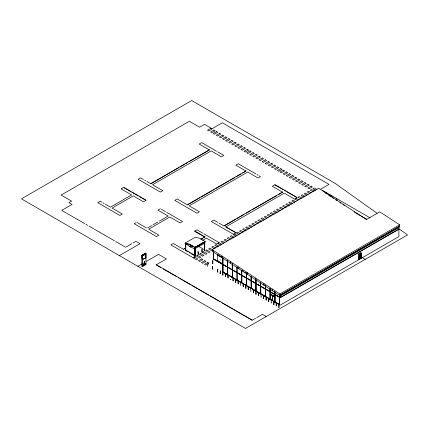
<?xml version="1.0" encoding="UTF-8"?>
<svg xmlns="http://www.w3.org/2000/svg" width="429" height="429" viewBox="0 0 429 429"><rect width="100%" height="100%" fill="white"/><g stroke="black" fill="none" stroke-linecap="round" stroke-linejoin="round"><path stroke-width="0.64" d="M222.426 267.755L222.426 271.809L279.547 304.788L279.547 295.431M222.426 265.9L222.426 264.119M270.211 291.79L270.179 299.378L270.447 299.222M270.157 291.822L270.098 299.329L272.463 300.407L270.426 299.233L270.426 294.251L270.302 299.308L272.34 300.482L272.554 295.334M274.801 301.855L274.935 294.401M274.785 294.492L274.935 301.877M359.025 258.95C358.236 247.855 360.494 257.85 358.285 259.352M359.127 259.009L359.105 253.78L359.105 258.762L360.998 257.952L360.977 252.724M360.751 257.813L360.751 253.453M360.875 257.883L360.853 252.89M361.057 252.579L361.057 257.893L361.529 258.167M286.438 291.575L280.062 295.254L280.062 297.731L398.975 229.124L398.975 226.657L327.07 268.168M144.868 261.717L144.734 261.518M144.905 263.985L145.002 263.562L144.825 263.98M144.031 262.972L143.817 263.46L144.219 262.982M144.621 262.65L144.305 262.934M213.486 252.08L213.583 250.52M221.873 257.582L221.97 256.022M230.352 261.524L230.255 263.079L230.77 262.784M238.733 267.004L238.637 268.581L239.151 268.286M247.12 272.501L247.024 274.083L247.538 273.788M255.4 279.579L255.496 277.992M263.889 283.494L263.792 285.087L264.302 284.786M272.27 288.99L272.174 290.583L272.688 290.288M144.487 261.733L144.257 261.878M197.866 254.408C198.895 255.732 197.442 247.158 198.321 254.37M202.204 249.522C203.743 256.344 199.619 249.265 202.172 249.453M207.797 266.141C206.778 266.956 208.725 264.253 207.797 263.535M212.435 263.234L212.891 263.202L212.435 263.234L212.602 260.462L212.891 260.591L212.891 263.202M212.43 269.085C213.39 261.829 211.744 270.463 212.891 269.085M217.524 272.029C218.484 264.773 216.838 273.407 217.991 272.029M220.072 273.498L220.308 270.753L220.538 273.498L220.072 273.498L220.538 273.498M223.085 272.361L222.855 275.102L222.619 272.361M225.633 273.831L225.402 276.576L225.166 273.831M227.719 277.912C228.485 277.649 227.761 278.968 227.719 275.3M232.818 280.888C233.692 280.974 232.502 280.845 232.813 278.244M233.269 280.888L233.279 278.244M235.365 282.357C236.245 282.443 235.049 282.314 235.36 279.713M235.816 282.357L235.827 279.713M237.918 283.832C238.792 283.912 237.596 283.789 237.907 281.188M238.363 283.832L238.374 281.188M240.465 285.301C241.345 285.392 240.16 285.301 240.454 282.657M243.012 286.77C243.892 286.867 242.707 286.77 243.002 284.127M243.463 286.77L243.468 284.127M245.56 288.245C246.439 288.336 245.254 288.245 245.554 285.601M246.01 288.245L246.015 285.601M248.107 289.714C248.981 289.795 247.79 289.672 248.101 287.071M248.557 289.714L248.563 287.071M250.654 291.184C251.528 291.27 250.338 291.141 250.649 288.54M253.662 290.009L253.426 292.755L253.196 290.009M256.21 291.484L255.974 294.23L255.743 291.484M258.757 292.953L258.526 295.699L258.29 292.953M260.848 297.002C261.073 296.546 261.706 298.852 260.837 294.423M263.851 295.897L263.62 298.638L263.385 295.897M266.398 297.367L266.168 300.112L265.937 297.367M268.945 298.836L268.715 301.582L268.484 298.836M271.037 302.885C271.369 302.418 271.804 304.746 271.031 300.311M273.579 304.392C274.378 304.134 273.563 305.502 273.579 301.78M276.137 305.898C277.016 305.99 275.826 305.893 276.126 303.249M276.582 305.898L276.592 303.249M278.646 307.336C279.552 307.234 278.373 308.086 278.646 304.729M144.369 263.856L144.439 263.551M144.283 262.854L144.294 263.159M144.514 264.178L144.611 263.787M359.17 256.151L359.159 256.644M359.239 256.596L359.239 256.124M222.737 271.986L222.737 264.511L213.283 259.057L213.551 258.971M201.748 252.096L202.204 252.129M222.63 274.935L223.085 274.968M225.177 276.405L225.633 276.442M253.201 292.589L253.662 292.621M255.754 294.058L256.21 294.09M258.301 295.527L258.757 295.565M263.395 298.471L263.851 298.504M265.942 299.941L266.398 299.978M268.49 301.415L268.945 301.448M144.493 261.481L144.23 261.604M61.331 194.938L189.345 121.268L199.619 127.198L204.51 124.372L212.071 128.738L222.345 122.807L328.989 184.379L320.999 188.991M68.935 202.649L71.605 201.104L61.331 195.174M121.332 188.765L123.799 187.344L145.989 200.155M201.18 142.905L199.206 144.042L209.481 149.973L204.343 152.939M150.922 183.548L209.481 149.737M115.578 204.188L110.441 207.153L105.303 204.188M115.787 204.07L120.919 201.104M121.128 200.987L131.606 194.938L121.332 189.001M160.832 178.062L150.922 183.784L146.927 181.478M161.401 177.735L177.429 168.479M177.633 168.361L178.775 167.701M179.917 167.042L184.69 164.291M185.827 163.631L187.543 162.639M188.889 161.862L192.884 159.556M193.452 159.229L198.799 156.145M199.002 156.022L204.14 153.056M136.25 222.624L134.277 223.761L156.467 236.577L158.934 235.151L149.233 229.547M160.371 208.698L157.91 210.119L168.179 216.05L163.047 219.015M187.494 204.665L246.058 170.855M147.587 227.944L151.582 225.633M152.928 224.855L157.7 222.104M159.416 221.112L162.838 219.139M192.632 201.936L187.494 204.901L177.22 198.97L174.759 200.391L196.949 213.202L199.415 211.781L189.141 205.85L247.699 172.04L257.974 177.971L260.441 176.55L259.304 175.89M192.841 201.818L198.182 198.734M198.75 198.402L199.893 197.742M201.035 197.083L203.523 195.645M204.091 195.318L208.092 193.012M208.66 192.68L211.717 190.916M212.859 190.256L214.21 189.479M215.921 188.492L219.342 186.513M219.551 186.395L228.888 181M230.03 180.346L234.802 177.59M236.148 176.812L240.921 174.056M242.632 173.069L246.058 171.091L235.784 165.16L238.251 163.733L255.888 173.922M148.659 229.22L169.825 216.999L180.1 222.93L182.566 221.509L166.634 212.312M126.217 246.922L131.928 243.629M133.065 242.97L135.923 241.318M377.037 213.261L335.033 183.301L191.699 100.547L21.45 198.836L119.38 255.614L140.031 243.693L136.433 241.618M141.908 255.255L145.608 253.121L145.978 253.335L145.978 264.602L142.278 266.736L141.908 266.527L141.908 255.255L142.278 255.469L142.278 266.736M141.908 255.325L145.608 253.121M145.978 253.335L142.171 255.534L142.171 259.202L142.004 255.437L144.648 253.914M142.278 255.539L145.978 253.405M142.541 255.748L145.876 254.011L145.876 257.679L142.707 259.513L142.541 255.748L145.876 254.011M142.541 259.416L145.876 257.679M196.455 230.1L194.482 231.236L204.756 237.167L203.614 237.827M137.875 266.291L142.46 263.642M146.477 261.325L158.526 254.37L166.436 258.939L156.161 264.87L160.725 267.503M143.951 263.358L144.123 262.88M144.23 264.007L144.332 264.318M144.868 263.776L145.141 263.588L145.018 263.921M142.278 265.862L145.978 263.722M185.103 243.093L195.211 237.258L199.726 238.299L205.126 241.414L205.126 241.892L195.018 247.726L189.677 244.643L185.103 243.586L185.103 243.093L189.613 244.133L195.018 247.254L195.018 247.726M185.505 250.397L185.913 250.397L185.505 250.397L185.505 243.516L185.913 243.441M185.811 244.407L186.974 243.736M183.591 249.147L185.307 248.16M200.751 239.243L204.756 236.931M224.072 225.777L282.631 191.972M184.164 249.056L185.307 248.396M201.33 239.146L202.472 238.486M229.209 223.053L224.072 226.019L218.935 223.053M229.413 222.93L234.55 219.964M234.754 219.846L235.896 219.187M237.039 218.527L239.323 217.213M239.891 216.881L244.096 214.457M246.01 213.347L250.783 210.596M251.925 209.937L255.92 207.631M256.124 207.513L266.811 201.34M267.38 201.013L276.721 195.619M278.636 194.514L282.631 192.208L272.356 186.277L274.823 184.851L283.36 189.779M189.21 246.616L191.532 245.275M189.875 246.332L191.618 245.324M190.46 247.324L192.777 245.983M202.515 240.358L206.397 238.116L216.672 244.047L219.139 242.626L203.775 233.757M195.286 247.41L195.098 255.936L194.895 247.42L205.126 241.414M203.909 242.331L195.2 247.361L195.286 248.643M194.895 247.42L204.799 241.94L204.59 250.456L204.386 243.232M195.2 248.595L204.569 243.281L204.488 241.999M194.932 249.249L185.752 243.951L185.752 250.016L194.932 255.319L194.975 249.228M204.553 243.699L204.51 249.791L198.766 246.477M194.895 255.818L195.302 255.818M204.386 250.338L204.799 250.338M212.258 249.651L318.65 188.224L366.425 219.541L379.783 211.829L399.608 224.823L399.608 226.491L279.858 295.629L212.258 251.314L212.258 249.651L279.858 293.962L279.858 295.629M212.768 250.338L211.947 250.809L208.66 248.911L209.894 248.203L212.634 249.78M217.578 255.126L222.983 257.942L222.715 264.033L217.578 261.068L217.578 255.126L221.578 257.132M213.385 251.373L213.551 258.901M213.385 258.998L221.745 263.631M219.267 261.733L218.114 261.068L218.275 261.631M218.114 261.722L222.898 264.296M272.667 300.531L272.667 295.543L272.544 300.6L279.51 304.574L274.823 301.941L274.823 294.584L279.51 297.217L222.951 264.387M270.109 299.206L222.839 271.927L222.951 264.505M227.574 267.058L227.461 260.735M222.839 264.57L227.676 267.117M227.676 267.235L232.405 269.846M223.005 271.948L222.898 264.537M232.298 269.787L232.25 263.797M232.405 277.316L232.405 269.964M227.574 274.533L227.461 267.24M227.676 274.592L227.563 260.8M237.028 272.512L236.974 266.897M237.13 272.576L232.287 270.029M237.13 272.694L241.854 275.3M241.752 275.241L241.699 270.002M241.854 275.418L246.578 278.03M246.477 273.069L246.477 277.971M237.028 279.987L236.974 272.662M237.178 280.137L237.076 272.721M246.578 278.148L251.308 280.759M241.854 282.775L241.806 275.45M251.206 280.7L251.094 276.238M251.308 280.877L256.033 283.489M246.477 285.446L246.364 278.153M246.578 285.623L246.53 278.18M255.931 283.43L255.818 279.338M256.033 283.607L260.757 286.218M251.206 288.175L251.094 280.882M251.356 288.32L251.153 276.201M260.655 286.159L260.542 282.438M260.757 286.336L265.487 288.942M256.033 290.964L255.877 279.3M265.379 288.883L265.331 285.505L265.487 296.418M265.487 289.066L270.211 291.672M260.757 293.688L260.607 282.405M260.811 293.779L260.709 286.363M270.055 288.604L270.109 291.613M265.379 296.359L265.267 289.071M265.535 296.509L265.433 289.092M270.179 294.16L274.64 296.734M274.833 294.342L274.785 291.704M279.858 293.962L399.608 224.823M287.596 290.905L315.412 274.844M316.575 274.179L320.629 271.836M321.788 271.166L322.946 270.495M324.104 269.825L325.847 268.822M327.005 268.152L331.059 265.814M332.218 265.143L365.251 246.074M366.409 245.404L367.567 244.734M368.731 244.063L375.681 240.052M376.844 239.382L378.582 238.379M379.74 237.709L383.794 235.365M385.537 234.363L395.023 228.882M396.139 228.239L398.932 226.625M280.105 297.753L280.105 295.281L325.911 268.833M398.975 227.584L280.062 296.187M280.062 297.731L398.89 229.124L398.89 236.599L280.062 305.201L279.547 304.788M274.935 301.995L274.887 294.551M358.204 254.322L359.127 253.791M359.759 253.523L360.875 252.901M255.545 318.291L252.118 320.27L241.436 314.098M256.687 317.632L262.392 314.339L266.195 316.532L407.55 234.92L398.836 228.743M359.212 258.821L360.918 257.813M358.204 259.545L361.079 257.904L361.079 256.837M144.471 264.178L144.712 263.728L144.67 264.119M322.345 190.267L370.136 217.862M316.956 189.554L314.216 187.972L312.982 188.685L315.723 190.267M354.123 211.942L366.881 219.305M314.344 191.061L311.604 189.479L310.371 190.192L313.111 191.774M311.261 192.841L308.521 191.259L307.287 191.972L310.028 193.549M308.178 194.621L305.437 193.039L304.209 193.747L306.944 195.329M305.099 196.396L302.359 194.814L301.126 195.527L303.866 197.109M302.016 198.177L299.276 196.595L298.042 197.308L300.783 198.89M274.823 184.615L297.013 197.426M201.673 142.621L216.468 151.158M217.605 151.818L223.863 155.432L221.402 156.853L211.127 150.922L152.563 184.733L162.838 190.664L160.371 192.09L138.181 179.274L140.648 177.853L143.501 179.499M257.025 174.576L258.167 175.236M284.497 190.438L285.634 191.093M286.77 191.752L297.013 197.662L294.551 199.088L284.277 193.157L225.713 226.968L229.708 229.274M298.933 199.957L296.192 198.375L294.959 199.088L297.699 200.67M295.849 201.737L293.109 200.155L291.881 200.869L294.616 202.45M292.771 203.518L290.031 201.936L288.797 202.649L291.538 204.231M289.688 205.298L286.947 203.716L285.714 204.424L288.454 206.006M286.604 207.073L283.864 205.491L282.631 206.204L285.371 207.786M283.521 208.853L280.781 207.271L279.547 207.985L282.287 209.567M362.387 257.673L365.261 259.336M280.443 210.634L277.702 209.052L276.469 209.765L279.209 211.347M277.359 212.414L274.619 210.832L273.386 211.545L276.126 213.127M274.276 214.194L271.536 212.612L270.302 213.326L273.042 214.908M271.192 215.975L268.452 214.393L267.219 215.101L269.959 216.683M268.109 217.75L265.374 216.168L264.141 216.881L266.881 218.463M265.031 219.53L262.291 217.948L261.057 218.661L263.797 220.243M261.947 221.31L259.207 219.728L257.974 220.442L260.714 222.024M258.864 223.091L256.124 221.509L254.89 222.222L257.631 223.804M255.781 224.871L253.046 223.289L251.812 224.002L254.553 225.584M252.702 226.651L249.962 225.069L248.729 225.777L251.469 227.359M249.619 228.426L246.879 226.844L245.645 227.558L248.386 229.14M246.536 230.207L243.795 228.625L242.562 229.338L245.302 230.92M243.452 231.987L240.712 230.405L239.484 231.118L242.219 232.7M240.374 233.767L237.634 232.186L236.4 232.899L239.141 234.481M225.713 226.727L235.988 232.657M144.643 180.159L145.785 180.818M217.793 222.394L213.798 220.088L211.331 221.509L233.521 234.32L235.988 232.899L230.85 229.933M237.291 235.548L234.55 233.966L233.317 234.679L236.057 236.261M234.207 237.328L231.467 235.746L230.234 236.454L232.974 238.036M231.124 239.103L228.384 237.527L227.156 238.234L229.89 239.816M228.046 240.883L225.305 239.302L224.072 240.015L226.812 241.597M224.962 242.664L222.222 241.082L220.989 241.795L223.729 243.377M124.367 187.907L130.625 191.522M131.762 192.181L138.025 195.796M139.162 196.45L145.989 200.391L143.522 201.818L133.247 195.887L112.087 208.103L122.362 214.033L119.895 215.46L97.705 202.649L100.166 201.222L101.882 202.209M161.513 209.352L165.492 211.653M196.949 229.815L202.638 233.097M221.879 244.444L219.139 242.862L217.905 243.575L220.645 245.157M194.895 231L205.169 236.931M218.795 246.225L216.055 244.643L214.822 245.356L217.562 246.938M215.717 248.005L212.977 246.423L211.744 247.131L214.484 248.713M204.799 241.94L204.59 250.456M220.426 262.403L222.158 263.401M214.184 259.266L215.32 259.926M216.463 260.585L217.605 261.24M218.071 261.631L213.449 258.96L213.449 252.032M218.173 261.69L222.796 264.361M227.526 267.085L222.898 264.42L222.898 258.279M232.25 269.814L227.627 267.144L227.627 260.762M236.974 272.544L232.352 269.873L232.352 263.867M237.076 272.603L241.699 275.273M241.806 275.332L255.877 283.456M260.607 286.186L255.979 283.515L255.979 279.37M265.331 288.915L260.709 286.245L260.709 283.102M274.785 294.374L265.433 288.974L265.433 286.138M270.098 291.859L274.721 294.525M274.721 296.686L270.098 294.015L274.785 296.648L274.555 301.764M232.534 277.338L232.352 269.991M222.898 271.889L232.298 277.257L232.287 263.899M232.352 277.349L236.974 280.019M237.076 280.078L241.752 282.716L241.806 270.726M241.806 282.808L251.153 288.202M251.255 288.261L255.931 290.9L255.818 283.612M260.709 293.72L265.331 296.391M265.433 296.45L270.109 299.088L270.055 291.763M103.024 202.869L104.161 203.528M137.312 222.667L146.445 227.944M183.591 249.388L173.316 243.458L170.855 244.879L193.045 257.69L195.511 256.269L191.516 253.963M185.805 250.665L188.09 251.984M189.232 252.643L190.374 253.303M69.45 202.944L72.018 204.424L61.744 210.355L66.313 212.993M156.161 264.629L252.118 320.034M66.881 213.326L77.563 219.492M77.772 219.61L82.91 222.576M83.113 222.694L84.824 223.686M85.966 224.34L87.682 225.332M89.028 226.11L93.801 228.866M94.369 229.193L98.933 231.832M99.142 231.95L104.279 234.915M104.483 235.033L114.393 240.755M115.739 241.532L125.649 247.254M163.213 268.94L171.981 274.002M172.19 274.12L176.185 276.426M178.099 277.536L179.242 278.196M180.384 278.855L182.094 279.842M182.668 280.169L188.213 283.376M188.787 283.703L191.071 285.022M192.208 285.682L193.35 286.341M193.559 286.459L198.697 289.425M198.9 289.543L204.242 292.626M204.815 292.959L208.81 295.265M210.156 296.042L220.066 301.764M221.981 302.869L232.668 309.041M233.81 309.695L236.299 311.132M236.867 311.465L240.862 313.771M145.608 264.387L145.978 264.602M119.38 255.614L245.544 328.453L266.195 316.532M325.799 192.637L327.525 193.64M328.678 194.31L332.132 196.321M336.164 198.665L337.317 199.335M242.256 270.442L243.281 271.112M244.825 272.125L245.849 272.801M324.801 192.626L327.016 194.085M328.673 195.174L330.888 196.632M331.992 197.361L333.655 198.455M335.869 199.914L336.974 200.643M339.741 202.467L340.846 203.196M343.061 204.649L344.718 205.743M279.445 294.841L279.445 297.136L274.887 294.433L274.887 291.774M279.445 297.254L279.445 304.611M279.107 304.729L279.107 307.336M274.823 291.811L274.823 294.466M274.045 301.78L274.045 304.392M272.565 295.608L272.565 300.59M272.463 295.425L272.442 300.659M270.157 288.674L270.157 291.704M270.098 288.706L270.098 291.736M260.542 286.341L260.542 293.693L255.979 290.991L255.979 283.633M251.255 276.271L251.255 280.791M251.255 280.909L251.206 288.293M246.466 273.203L246.466 278.094M246.428 273.101L246.428 278.003M246.428 278.121L246.428 285.473M237.017 267.004L237.017 272.64M228.18 275.3L228.18 277.912M227.627 267.267L227.627 274.619M222.839 263.797L222.839 264.452M222.715 258.092L222.737 264.393M222.426 263.733L222.426 271.353M220.581 259.674L220.581 260.044M218.071 254.494L218.071 255.791M218.007 254.531L218.007 255.067M218.007 261.009L218.007 261.663M213.486 252.064L213.486 258.939M213.283 251.314L213.283 259.057M195.098 247.538L195.098 255.936M185.709 243.565L185.709 250.515M145.715 253.914L145.715 257.582M144.267 263.985L144.23 264.371M142.707 255.845L142.707 259.513M143.227 264.843L144.074 264.194L143.227 264.843M230.271 279.349L230.727 279.381L230.271 279.349M210.837 128.287L207.55 130.185L208.784 130.899L212.071 129L210.837 128.287M213.921 130.067L210.634 131.966L211.867 132.679L215.154 130.781L213.921 130.067M216.532 131.574L213.24 133.473L214.473 134.186L217.76 132.288L216.532 131.574M219.61 133.355L216.323 135.253L217.557 135.966L220.844 134.068L219.61 133.355M222.694 135.135L219.407 137.033L220.64 137.741L223.927 135.843L222.694 135.135M225.777 136.915L222.49 138.814L223.724 139.522L227.011 137.623L225.777 136.915M228.861 138.69L225.568 140.589L226.802 141.302L230.089 139.404L228.861 138.69M231.939 140.471L228.652 142.369L229.885 143.082L233.172 141.184L231.939 140.471M235.022 142.251L231.735 144.149L232.968 144.863L236.256 142.964L235.022 142.251M238.106 144.031L234.819 145.93L236.052 146.643L239.339 144.745L238.106 144.031M241.189 145.812L237.902 147.71L239.13 148.418L242.423 146.52L241.189 145.812M244.267 147.592L240.98 149.49L242.213 150.198L245.501 148.3L244.267 147.592M247.351 149.367L244.063 151.265L245.297 151.979L248.584 150.08L247.351 149.367M249.962 150.874L246.675 152.772L247.908 153.485L251.196 151.587L249.962 150.874M253.046 152.654L249.753 154.553L250.986 155.266L254.274 153.368L253.046 152.654M256.124 154.435L252.837 156.333L254.07 157.046L257.357 155.148L256.124 154.435M259.207 156.215L255.92 158.113L257.153 158.827L260.441 156.928L259.207 156.215M262.291 157.995L259.003 159.894L260.237 160.602L263.524 158.703L262.291 157.995M265.374 159.776L262.081 161.669L263.315 162.382L266.602 160.484L265.374 159.776M268.452 161.551L265.165 163.449L266.398 164.162L269.685 162.264L268.452 161.551M271.536 163.331L268.248 165.229L269.482 165.943L272.769 164.044L271.536 163.331M274.619 165.111L271.332 167.01L272.565 167.723L275.852 165.825L274.619 165.111M277.702 166.892L274.415 168.79L275.643 169.503L278.936 167.605L277.702 166.892M280.781 168.672L277.493 170.57L278.727 171.278L282.014 169.38L280.781 168.672M283.392 170.179L280.105 172.077L281.338 172.785L284.625 170.887L283.392 170.179M286.475 171.954L283.188 173.852L284.422 174.565L287.709 172.667L286.475 171.954M289.559 173.734L286.266 175.633L287.5 176.346L290.787 174.447L289.559 173.734M292.637 175.515L289.35 177.413L290.583 178.126L293.87 176.228L292.637 175.515M295.72 177.295L292.433 179.193L293.667 179.907L296.954 178.008L295.72 177.295M298.804 179.075L295.517 180.974L296.75 181.687L300.037 179.789L298.804 179.075M301.887 180.856L298.595 182.754L299.828 183.462L303.115 181.564L301.887 180.856M304.965 182.631L301.678 184.529L302.912 185.242L306.199 183.344L304.965 182.631M308.049 184.411L304.762 186.309L305.995 187.023L309.282 185.124L308.049 184.411M311.132 186.191L307.845 188.09L309.078 188.803L312.366 186.905L311.132 186.191M194.482 257.1L193.248 257.808L196.536 259.706L197.769 258.998L194.482 257.1M197.565 255.319L196.332 256.033L199.619 257.931L200.852 257.218L197.565 255.319M200.649 253.539L199.415 254.252L202.703 256.151L203.936 255.437L200.649 253.539M203.727 251.759L202.493 252.472L205.786 254.37L207.014 253.657L203.727 251.759M206.81 249.978L205.577 250.692L208.864 252.59L210.097 251.877L206.81 249.978M201.673 258.88L198.386 260.773L199.619 261.486L202.906 259.588L201.673 258.88M204.756 260.655L201.469 262.553L202.703 263.267L205.99 261.368L204.756 260.655M207.84 262.435L204.553 264.334L205.786 265.047L209.073 263.149L207.84 262.435"/></g></svg>
